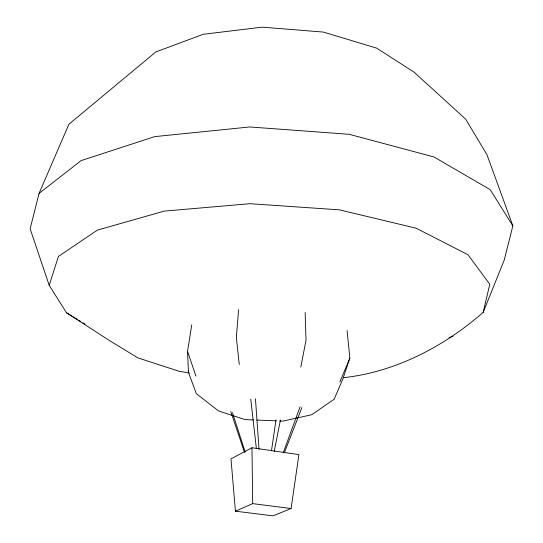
<?xml version="1.0" encoding="UTF-8"?>
<svg xmlns="http://www.w3.org/2000/svg" width="543" height="543" viewBox="0 0 543 543"><rect width="100%" height="100%" fill="white"/><g stroke="black" fill="none" stroke-linecap="round" stroke-linejoin="round"><path stroke-width="0.81" d="M238.608 309.666L236.348 337.346L239.259 364.462M291.096 508.519L298.908 454.62L251.966 447.751L230.985 458.869L235.438 511.187L273 515.85L291.096 508.519L252.685 503.632L235.438 511.187M271.48 450.744L276.027 419.793M253.527 419.936L245.131 419.603L218.632 411.003L196.322 393.655L188.421 372.26L188.665 370.625M188.421 372.26L187.566 351.362L191.76 324.795M300.808 367L306.028 340.271L305.139 312.51M274.222 451.389L280.432 419.963M343.217 377.718C395.494 372.036 443.848 346.672 483.134 312.449L489.786 284.254L467.91 254.694L416.128 228.203L339.429 209.849L250.004 203.7L164.291 211.105L97.414 230.11L58.42 256.452L49.203 285.326L66.456 312.734L109.462 340.556L137.908 357.898L178.803 371.174L189.534 373.014M483.134 312.449L504.209 260.145L512.857 225.847L487.03 154.87L465.697 119.188L414.133 72.212L376.672 48.137L323.418 32.078L262.255 27.15L203.245 34.29L155.793 51.965L68.88 124.266L39.055 193.396L30.143 228.793L49.203 285.326M347.086 330.538L349.855 358.108L342.993 378.607L334.162 399.227L311.702 414.73L282.917 421.103L279.564 420.968M283.222 452.821L300.116 406.761M284.484 452.475L301.881 407.576M339.864 381.96L349.855 358.108M39.055 193.396L81.063 160.633L154.64 136.626L249.794 126.96L349.203 134.304L433.905 156.947L490.159 189.622L512.857 225.847M449.109 337.698L453.045 336.232M256.887 420.065L276.204 420.839M66.456 312.734L77.194 319.304M78.626 320.18L80.778 321.497M82.923 322.807L85.075 324.123M187.566 351.362L195.914 376.068M230.782 411.601L244.526 452.407M232.458 412.66L245.192 452.088M250.744 399.159L256.405 448.762M255.461 398.759L259.025 449.387M251.966 447.751L252.685 503.632"/></g></svg>
